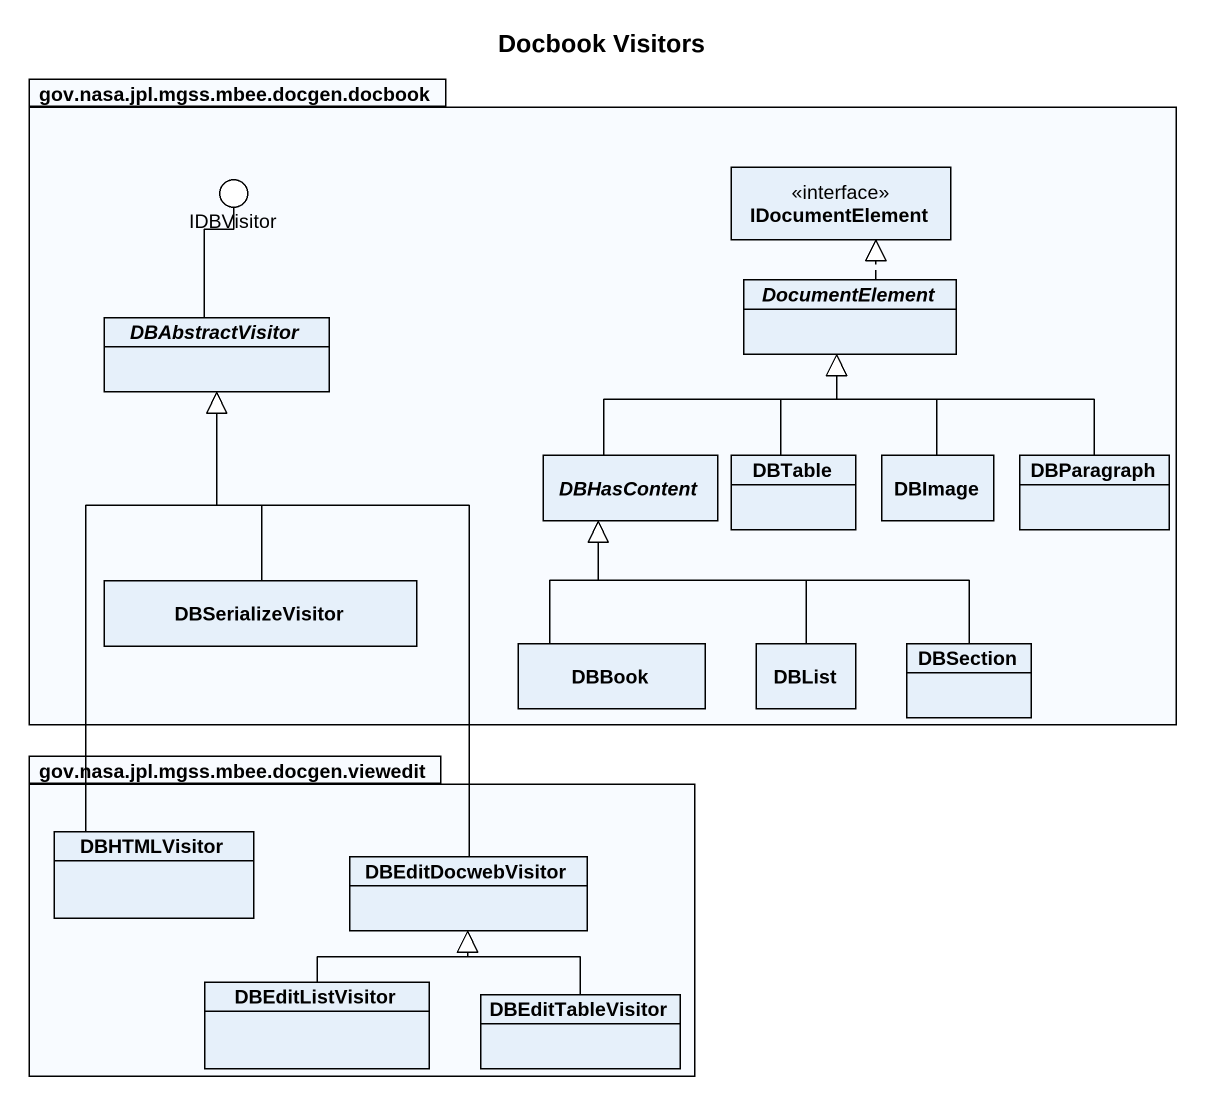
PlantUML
@startuml
title Docbook Visitors
allowmixing
hide circle
hide empty members
package "gov.nasa.jpl.mgss.mbee.docgen.docbook" as gov_nasa_jpl_mgss_mbee {
  interface IDocumentElement
  abstract class DocumentElement
  abstract class DBAbstractVisitor
  abstract class DBHasContent
  class DBTable
  class DBImage
  class DBParagraph
  class DBSerializeVisitor
  class DBBook
  class DBList
  class DBSection
}
() IDBVisitor
package "gov.nasa.jpl.mgss.mbee.docgen.viewedit" as gov_nasa_jpl_mgss_mbee_2 {
  class DBHTMLVisitor
  class DBEditDocwebVisitor
  class DBEditListVisitor
  class DBEditTableVisitor
}
gov_nasa_jpl_mgss_mbee -left- IDBVisitor
DocumentElement .up.|> IDocumentElement
DBAbstractVisitor -up- IDBVisitor
DBHasContent -up-|> DocumentElement
DBTable -up-|> DocumentElement
DBImage -up-|> DocumentElement
DBParagraph -up-|> DocumentElement
DBSerializeVisitor -up-|> DBAbstractVisitor
DBBook -up-|> DBHasContent
DBList -up-|> DBHasContent
DBSection -left-|> DBHasContent
DBHTMLVisitor -up-|> DBAbstractVisitor
DBEditDocwebVisitor -up-|> DBAbstractVisitor
DBEditListVisitor -up-|> DBEditDocwebVisitor
DBEditTableVisitor -up-|> DBEditDocwebVisitor
@enduml
